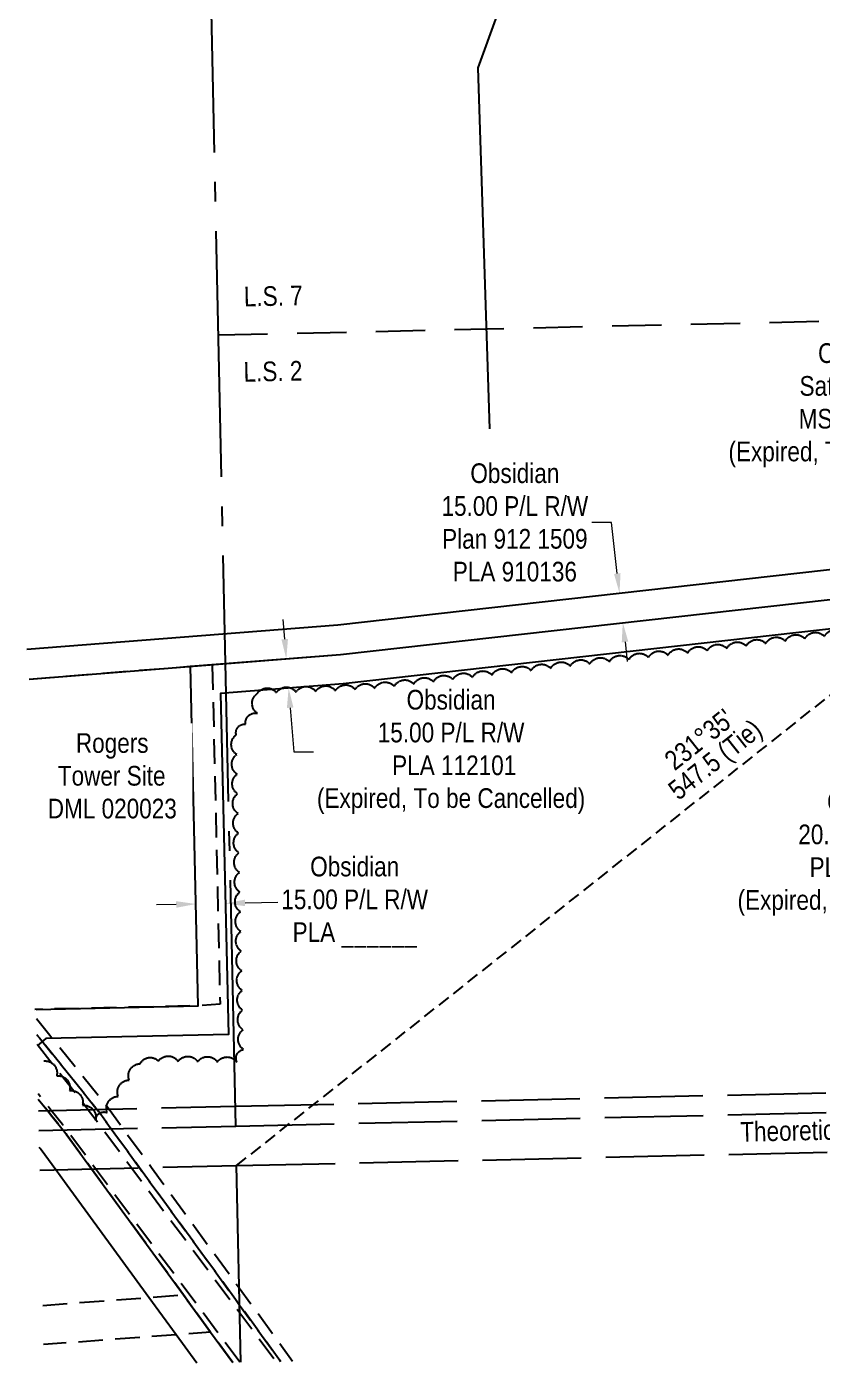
# Model space of a CAD drawing. Extents: x 603322 to 609639, y 5878497 to 5882872.
# Drawn here: x 605288 to 605692, y 5878543 to 5879223 of the extents above; entities that cross this region are included whole.
import ezdxf
from ezdxf.enums import TextEntityAlignment as Align

# ---------------------------------------------------------------- set-up
doc = ezdxf.new("R2010")
doc.units = 0
doc.header["$LTSCALE"] = 5
doc.header["$PDSIZE"] = 0.5
for name, pattern in [('0', [1, 1, 0]), ('foc-ACCESSROAD', [3.75, 2.5, -1.25]), ('foc-FLOWLINE', [3.75, 2.5, -1.25]), ('foc-LSD', [8, 5, -3]), ('foc-QUARTERLINE', [33, 25, -3, 2, -3]), ('foc-TIELINE', [1.875, 1.25, -0.625]), ('foc-UNSURVEYED', [12.5, 10, -2.5])]:
    doc.linetypes.add(name, pattern=pattern)
doc.layers.get('Defpoints').update_dxf_attribs({"color": 9})
for name, color, linetype in [('C-AR', 13, 'foc-ACCESSROAD'), ('C-RW', 13, 'Continuous'), ('F-AR', 190, 'foc-ACCESSROAD'), ('F-EZE', 190, 'foc-FLOWLINE'), ('F-WS', 190, 'foc-ACCESSROAD'), ('L-BD', 7, 'Continuous'), ('L-QSEC', 8, 'foc-QUARTERLINE'), ('L-ROAD-T', 7, 'Continuous'), ('L-SECTION-LSD', 7, 'foc-LSD'), ('L-TIE', 7, 'foc-TIELINE'), ('L-USEC', 7, 'foc-UNSURVEYED'), ('T-BUSH', 110, '0'), ('T-WATER', 160, 'Continuous')]:
    doc.layers.add(name, color=color, linetype=linetype)
for name, color, linetype, lineweight in [('C-RW-T', 13, 'Continuous', 9), ('C-WS-T', 13, 'Continuous', 9), ('F-WS-T', 190, 'Continuous', 9)]:
    doc.layers.add(name, color=color, linetype=linetype, lineweight=lineweight)
doc.styles.add('100L', font='ARIALN.TTF', dxfattribs={"height": 11})
doc.styles.add('80CG', font='ARIALN.TTF', dxfattribs={"height": 10})
doc.styles.add('80L', font='ARIALN.TTF', dxfattribs={"height": 10})
doc.styles.add('foc-LtypeFont', font='ARIALN.TTF', dxfattribs={"height": 7.35})
doc.linetypes.add('foc-TOPO-flowdirection-NOLINE', pattern='A,0,[">",foc-LtypeFont,S=0.3,R=0,X=0,Y=-0.945],-20,[">",foc-LtypeFont,S=0.3,R=0,X=0,Y=-0.945],0', length=20)
doc.dimstyles.new('Compass 5 000', dxfattribs={"dimscale": 5, "dimtxt": 9, "dimasz": 2, "dimexe": 0.2, "dimexo": 0.0625, "dimgap": 0.5, "dimtad": 0, "dimtih": 1, "dimtoh": 1, "dimzin": 0, "dimdsep": 46, "dimtxsty": '80CG', "dimcen": 0.1, "dimse1": 1, "dimse2": 1, "dimclrd": 256, "dimclrt": 256, "dimaunit": 1, "dimadec": 4, "dimazin": 0, "dimtfac": 0.06, "dimtofl": 0, "dimtmove": 0, "dimatfit": 1, "dimfxl": 0.2, "dimtolj": 1, "dimtzin": 0, "dimlwd": -1, "dimarcsym": 0})

# ---------------------------------------------------------------- blocks, each defined once
blk = doc.blocks.new('*D427')
at = {"layer": 'C-RW-T', "transparency": 16777216}
for p, q in [((605584.61, 5878970.54), (605574.61, 5878970.54)), ((605587.54, 5878944.61), (605584.61, 5878970.54)), ((605591.46, 5878909.83), (605592.58, 5878899.9))]:
    blk.add_line(p, q, dxfattribs=at)
for points in [[(605589.19, 5878944.79), (605585.88, 5878944.42), (605588.66, 5878934.67)], [(605593.12, 5878910.02), (605589.8, 5878909.65), (605590.34, 5878919.77)]]:
    blk.add_solid(points, dxfattribs=at)
at = {"layer": 'Defpoints', "color": 0, "transparency": 16777216}
for p in [(605674.94, 5878944.41), (605588.66, 5878934.67), (605676.62, 5878929.51)]:
    blk.add_point(p, dxfattribs=at)
at = {"layer": 'C-RW-T', "transparency": 16777216, "insert": (605535.52, 5878970.54), "char_height": 10, "attachment_point": 5, "style": '80CG'}
blk.add_mtext('\\A1;Obsidian\\P15.00 P/L R/W\\PPlan 912 1509\\PPLA 910136', dxfattribs=at)
blk = doc.blocks.new('*D421')
at = {"layer": 'C-RW-T', "transparency": 16777216}
for p, q in [((605858.74, 5878871), (605865.44, 5878878.42)), ((605831.97, 5878841.34), (605796.66, 5878802.21)), ((605796.66, 5878802.21), (605786.66, 5878802.21))]:
    blk.add_line(p, q, dxfattribs=at)
for points in [[(605857.5, 5878872.11), (605859.98, 5878869.88), (605852.04, 5878863.57)], [(605830.73, 5878842.45), (605833.21, 5878840.22), (605838.67, 5878848.76)]]:
    blk.add_solid(points, dxfattribs=at)
at = {"layer": 'Defpoints', "color": 0, "transparency": 16777216}
for p in [(605838.67, 5878848.76), (605901.48, 5878818.96), (605888.11, 5878804.14)]:
    blk.add_point(p, dxfattribs=at)
at = {"layer": 'C-RW-T', "transparency": 16777216, "insert": (605716.72, 5878802.21), "char_height": 10, "attachment_point": 5, "style": '80CG'}
blk.add_mtext('\\A1;Obsidian\\P20.00 P/L R/W\\PPLA 131625\\P(Expired, To be Cancelled)', dxfattribs=at)
blk = doc.blocks.new('*D441')
at = {"layer": 'C-RW-T', "transparency": 16777216}
for p, q in [((605363.53, 5878776.43), (605353.53, 5878776.2)), ((605398.51, 5878777.22), (605415.09, 5878777.59))]:
    blk.add_line(p, q, dxfattribs=at)
for points in [[(605363.49, 5878778.1), (605363.57, 5878774.76), (605373.53, 5878776.65)], [(605398.47, 5878778.88), (605398.55, 5878775.55), (605388.51, 5878776.99)]]:
    blk.add_solid(points, dxfattribs=at)
at = {"layer": 'Defpoints', "color": 0, "transparency": 16777216}
for p in [(605388.51, 5878776.99), (605373.68, 5878769.78), (605388.67, 5878770.12)]:
    blk.add_point(p, dxfattribs=at)
at = {"layer": 'C-RW-T', "transparency": 16777216, "insert": (605454.18, 5878777.59), "char_height": 10, "attachment_point": 5, "style": '80CG'}
blk.add_mtext('\\A1;Obsidian\\P15.00 P/L R/W\\PPLA ______', dxfattribs=at)
blk = doc.blocks.new('*D442')
at = {"layer": 'C-RW-T', "transparency": 16777216}
for p, q in [((605418.65, 5878911.31), (605417.86, 5878921.28)), ((605421.42, 5878876.43), (605423.19, 5878853.99)), ((605423.19, 5878853.99), (605433.19, 5878853.99))]:
    blk.add_line(p, q, dxfattribs=at)
for points in [[(605420.31, 5878911.44), (605416.99, 5878911.18), (605419.44, 5878901.34)], [(605423.08, 5878876.56), (605419.75, 5878876.29), (605420.63, 5878886.4)]]:
    blk.add_solid(points, dxfattribs=at)
at = {"layer": 'Defpoints', "color": 0, "transparency": 16777216}
for p in [(605428.82, 5878902.09), (605430.01, 5878887.14), (605420.63, 5878886.4)]:
    blk.add_point(p, dxfattribs=at)
at = {"layer": 'C-RW-T', "transparency": 16777216, "insert": (605503.13, 5878853.99), "char_height": 10, "attachment_point": 5, "style": '80CG'}
blk.add_mtext('\\A1;Obsidian\\P15.00 P/L R/W\\P PLA 112101\\P{\\A0;(}Expired, To be Cancelled{\\A0;)}', dxfattribs=at)

msp = doc.modelspace()

# ---------------------------------------------------------------- linework, layer by layer
at = {"layer": 'C-AR', "flags": 128}
for points in [[(605292.767, 5878710.224), (605294.098, 5878708.572), (605322.803, 5878672.958), (605323.331, 5878672.237), (605344.943, 5878642.563), (605395.749, 5878572.811), (605416.571, 5878544.224)], [(605392.221, 5878543.666), (605381.029, 5878559.032), (605367.188, 5878578.034), (605320.592, 5878642.004), (605308.197, 5878659.023), (605306.917, 5878660.782), (605300.425, 5878668.842), (605298.619, 5878671.075), (605298.147, 5878671.659), (605293.483, 5878677.455)]]:
    msp.add_lwpolyline(points, dxfattribs=at)
at = {"layer": 'C-RW', "flags": 128}
for points in [[(605293.483, 5878677.455), (605298.147, 5878671.659), (605298.619, 5878671.075), (605300.425, 5878668.842), (605306.917, 5878660.782), (605308.197, 5878659.023), (605320.592, 5878642.004), (605367.188, 5878578.034), (605381.029, 5878559.032), (605392.221, 5878543.666)], [(605373.976, 5878543.248), (605363.436, 5878557.718), (605349.6, 5878576.714), (605306.835, 5878635.426), (605302.348, 5878641.585), (605295.013, 5878651.657), (605294.366, 5878652.458), (605294.019, 5878652.889)]]:
    msp.add_lwpolyline(points, dxfattribs=at)
at = {"layer": 'F-AR', "flags": 128}
msp.add_lwpolyline([(605295.765, 5878572.673), (605349.6, 5878576.714), (605367.188, 5878578.034), (605381.029, 5878559.032), (605363.436, 5878557.718), (605296.199, 5878552.703)], dxfattribs=at)
at = {"layer": 'F-EZE', "flags": 128}
for points in [[(605292.588, 5878718.418), (605299.363, 5878710.013), (605326.775, 5878676.003), (605329.417, 5878672.377), (605351.029, 5878642.703), (605395.557, 5878581.568), (605422.66, 5878544.363)], [(605416.571, 5878544.224), (605395.749, 5878572.811), (605344.943, 5878642.563), (605323.331, 5878672.237), (605322.803, 5878672.958), (605294.098, 5878708.572), (605292.767, 5878710.224)], [(605292.873, 5878705.386), (605317.684, 5878673.753), (605318.889, 5878672.135), (605341.002, 5878642.472), (605395.833, 5878568.919), (605414.283, 5878544.171)], [(605395.877, 5878543.75), (605322.598, 5878642.05), (605309.482, 5878659.637), (605305.814, 5878664.557), (605300.102, 5878671.703), (605293.421, 5878680.27)]]:
    msp.add_lwpolyline(points, dxfattribs=at)
at = {"layer": 'F-WS', "flags": 128}
msp.add_lwpolyline([(605288.821, 5878890.992), (605370.808, 5878897.489), (605381.864, 5878898.365), (605385.809, 5878725.794), (605374.687, 5878724.981), (605291.808, 5878723.098)], dxfattribs=at)
at = {"layer": 'L-QSEC'}
for p, q in [((605393.762, 5878663.802), (605377.081, 5879427.955)), ((605396.383, 5878543.761), (605394.201, 5878643.695))]:
    msp.add_line(p, q, dxfattribs=at)
at = {"layer": 'L-SECTION-LSD', "flags": 128}
msp.add_lwpolyline([(605384.985, 5879065.867), (606191.937, 5879084.347)], dxfattribs=at)
at = {"layer": 'L-TIE', "flags": 128}
msp.add_lwpolyline([(605394.201, 5878643.695), (605822.962, 5878983.76)], dxfattribs=at)
at = {"layer": 'L-USEC'}
for p, q in [((605393.543, 5878673.849), (606200.569, 5878692.335)), ((605393.741, 5878663.801), (606200.79, 5878682.286)), ((605293.611, 5878671.561), (605393.543, 5878673.849)), ((605293.831, 5878661.513), (605393.741, 5878663.801)), ((605394.201, 5878643.695), (606201.233, 5878662.18)), ((605294.269, 5878641.407), (605394.201, 5878643.695))]:
    msp.add_line(p, q, dxfattribs=at)
at = {"layer": 'T-BUSH', "flags": 128}
msp.add_lwpolyline([(605296.25, 5878696.891, -0.5205671), (605302.84, 5878689.375, -0.5205671), (605309.43, 5878681.859, -0.5205671), (605316.02, 5878674.343, -0.5205671), (605322.609, 5878666.827, -0.5205671), (605328.484, 5878670.648, -0.5205671), (605334.077, 5878678.932, -0.5205671), (605339.67, 5878687.217, -0.5205671), (605345.264, 5878695.501, -0.5205671), (605354.468, 5878696.86, -0.5205671), (605364.463, 5878696.703, -0.5205671), (605374.457, 5878696.546, -0.5205671), (605384.452, 5878696.389, -0.5205671), (605394.446, 5878696.233, -0.5205671), (605397.729, 5878702.738, -0.5205671), (605397.499, 5878712.731, -0.5205671), (605397.268, 5878722.724, -0.5205671), (605397.037, 5878732.717, -0.5205671), (605396.807, 5878742.71, -0.5205671), (605396.576, 5878752.703, -0.5205671), (605396.345, 5878762.696, -0.5205671), (605396.115, 5878772.689, -0.5205671), (605395.883, 5878782.682, -0.5205671), (605395.649, 5878792.675, -0.5205671), (605395.416, 5878802.668, -0.5205671), (605395.182, 5878812.661, -0.5205671), (605394.949, 5878822.654, -0.5205671), (605394.716, 5878832.648, -0.5205671), (605394.482, 5878842.641, -0.5205671), (605394.249, 5878852.634, -0.5205671), (605394.015, 5878862.627, -0.5205671), (605398.754, 5878868.092, -0.5205671), (605404.748, 5878873.573, -0.5205671), (605404.663, 5878883.569, -0.5205671), (605414.419, 5878884.117, -0.5205671), (605424.409, 5878884.44, -0.5205671), (605434.4, 5878884.763, -0.5205671), (605444.389, 5878885.107, -0.5205671), (605454.367, 5878885.712, -0.5205671), (605464.344, 5878886.318, -0.5205671), (605474.285, 5878887.337, -0.5205671), (605484.216, 5878888.478, -0.5205671), (605494.146, 5878889.619, -0.5205671), (605504.076, 5878890.76, -0.5205671), (605514.007, 5878891.901, -0.5205671), (605523.937, 5878893.042, -0.5205671), (605533.868, 5878894.183, -0.5205671), (605543.798, 5878895.324, -0.5205671), (605553.731, 5878896.444, -0.5205671), (605563.665, 5878897.556, -0.5205671), (605573.598, 5878898.669, -0.5205671), (605583.532, 5878899.781, -0.5205671), (605593.466, 5878900.894, -0.5205671), (605603.399, 5878902.006, -0.5205671), (605613.333, 5878903.118, -0.5205671), (605623.267, 5878904.231, -0.5205671), (605633.2, 5878905.343, -0.5205671), (605643.123, 5878906.549, -0.5205671), (605653.042, 5878907.786, -0.5205671), (605662.961, 5878909.022, -0.5205671), (605672.88, 5878910.259, -0.5205671), (605682.799, 5878911.495, -0.5205671), (605692.718, 5878912.731, -0.5205671), (605702.637, 5878913.968, -0.5205671), (605712.556, 5878915.204, -0.5205671), (605721.707, 5878918.645, -0.5205671), (605730.249, 5878923.836, -0.5205671), (605738.791, 5878929.028, -0.5205671), (605747.333, 5878934.219, -0.5205671), (605755.875, 5878939.411, -0.5205671), (605764.417, 5878944.603, -0.5205671), (605772.958, 5878949.794, -0.5205671), (605781.5, 5878954.986, -0.5205671), (605790.042, 5878960.177, -0.5205671), (605798.651, 5878965.23, -0.5205671), (605808.021, 5878968.712, -0.5205671), (605817.391, 5878972.194, -0.5205671), (605824.657, 5878968.614, -0.5205671), (605830.594, 5878960.573, -0.5205671), (605835.076, 5878951.662, -0.5205671), (605839.346, 5878942.624, -0.5205671), (605844.179, 5878933.902, -0.5205671), (605842.395, 5878925.928, -0.5205671), (605835.96, 5878918.283, -0.5205671), (605829.261, 5878910.864, -0.5205671), (605822.561, 5878903.446, -0.5205671), (605815.653, 5878896.228, -0.5205671), (605808.521, 5878889.223, -0.5205671), (605803.494, 5878880.98, -0.5205671), (605803.545, 5878871.664, -0.5205671), (605808.017, 5878862.805, -0.5205671), (605808.585, 5878852.826, -0.5205671), (605815.564, 5878846.657, -0.5205671), (605825.038, 5878844.748, -0.5205671), (605835.033, 5878844.682, -0.5205671), (605843.775, 5878840.239, -0.5205671), (605851.959, 5878834.626, -0.5205671), (605858.306, 5878826.904, -0.5205671), (605865.181, 5878819.661, -0.5205671), (605872.144, 5878812.491, -0.5205671), (605879.384, 5878805.618, -0.5205671), (605886.988, 5878799.131, -0.5205671), (605894.784, 5878792.876, -0.5205671), (605902.216, 5878786.24, -0.5205671), (605908.78, 5878778.702, -0.5205671), (605915.485, 5878771.315, -0.5205671), (605923.483, 5878765.32, -0.5205671), (605929.585, 5878757.565, -0.5205671), (605938.508, 5878753.266, -0.5205671), (605946.676, 5878756.435, -0.5205671), (605959.298, 5878756.952, -0.5205671)], format="xyb", dxfattribs=at)
at = {"layer": 'T-WATER', "flags": 128}
msp.add_lwpolyline([(605522.897, 5879018.119), (605516.945, 5879201.572), (605526.497, 5879228.323), (605550.52, 5879253.19), (605567.154, 5879291.754), (605563.636, 5879390.204), (605557.449, 5879407.997), (605542.269, 5879438.368), (605530.267, 5879454.891), (605479.72, 5879508.908), (605459.988, 5879523.661), (605409.008, 5879568.808)], dxfattribs=at)
at = {"layer": 'T-WATER', "linetype": 'foc-TOPO-flowdirection-NOLINE', "flags": 128}
msp.add_lwpolyline([(605522.897, 5879018.119), (605516.945, 5879201.572), (605526.497, 5879228.323), (605550.52, 5879253.19), (605567.154, 5879291.754), (605563.636, 5879390.204), (605557.449, 5879407.997), (605542.269, 5879438.368), (605530.267, 5879454.891), (605479.72, 5879508.908), (605459.988, 5879523.661), (605409.008, 5879568.808)], dxfattribs=at)

# ---------------------------------------------------------------- texts
at = {"layer": 'L-BD', "style": '80L'}
for s, height, p in [("231°35'", 9.9958, (605629.108, 5878860.308)), ('547.5 (Tie)', 9.99576, (605637.959, 5878849.148))]:
    msp.add_text(s, height=height, rotation=38.4191, dxfattribs=at).set_placement(p, align=Align.MIDDLE)
at = {"layer": 'L-ROAD-T', "style": '80L'}
msp.add_text('Theoretic Government Road Allowance', height=9.99577, rotation=1.312108, dxfattribs=at).set_placement((605749.867, 5878663.115), align=Align.MIDDLE_CENTER)

# ---------------------------------------------------------------- dimensions: what is measured, and where the dimension line sits
at = {"layer": 'C-RW-T'}
for base, p1, p2, angle, text, picture, middle in [((605588.658, 5878934.669), (605676.617, 5878929.507), (605674.935, 5878944.406), 96.438507, 'Obsidian\\P15.00 P/L R/W\\PPlan 912 1509\\PPLA 910136', '*D427', (605535.524, 5878970.54)), ((605420.625, 5878886.395), (605428.823, 5878902.086), (605430.007, 5878887.139), 274.530417, 'Obsidian\\P15.00 P/L R/W\\P PLA 112101\\P{\\A0;(}Expired, To be Cancelled{\\A0;)}', '*D442', (605503.131, 5878853.995)), ((605838.672, 5878848.759), (605901.477, 5878818.957), (605888.11, 5878804.144), 227.935512, 'Obsidian\\P20.00 P/L R/W\\PPLA 131625\\P(Expired, To be Cancelled)', '*D421', (605716.725, 5878802.209)), ((605388.515, 5878776.991), (605373.68, 5878769.782), (605388.669, 5878770.119), 1.288309, 'Obsidian\\P15.00 P/L R/W\\PPLA ______', '*D441', (605454.181, 5878777.589))]:
    dim = msp.add_linear_dim(base=base, p1=p1, p2=p2, angle=angle, text=text, dimstyle='Compass 5 000', dxfattribs=at)
    dim.commit()
    dim.dimension.update_dxf_attribs({"geometry": picture, "text_midpoint": middle, "dimtype": 161})

# ---------------------------------------------------------------- next in the draw order: texts
at = {"layer": 'L-SECTION-LSD', "char_height": 9.99576, "attachment_point": 1, "rotation": 1.311906, "style": '100L', "bg_fill": 3, "box_fill_scale": 1.5, "bg_fill_color": 256, "bg_fill_transparency": 0}
for s, width, insert in [('\\pi2.30514;L.S. 7', 30.86738, (605395.461, 5879090.277)), ('\\pi2.13955;L.S. 2', 30.64042, (605395.461, 5879052.008))]:
    msp.add_mtext_dynamic_manual_height_columns(s, width=width, gutter_width=54.977, heights=[0], dxfattribs=dict(at, insert=insert))

# ---------------------------------------------------------------- next in the draw order: linework, layer by layer
at = {"layer": 'C-RW'}
for points in [[(605288.821, 5878890.992), (605446.98, 5878903.524), (605710.776, 5878933.204), (605824.004, 5879001.945), (605834.32, 5879008.203), (606056.452, 5879253.85), (606045.331, 5879263.906), (605824.67, 5879019.885), (605816.223, 5879014.761), (605705.818, 5878947.735), (605445.55, 5878918.452), (605287.637, 5878905.939)], [(605292.486, 5878723.113), (605374.687, 5878724.981), (605370.808, 5878897.489), (605446.98, 5878903.524), (605710.776, 5878933.204), (605824.004, 5879001.945), (605834.32, 5879008.203), (605857.23, 5879033.538), (605968.77, 5878932.928), (605955.38, 5878918.083), (605854.955, 5879008.667), (605843.971, 5878996.52), (605831.785, 5878989.128), (605715.734, 5878918.674), (605448.411, 5878888.597), (605386.116, 5878883.661), (605390.014, 5878710.332), (605297.285, 5878708.225), (605292.889, 5878704.648)]]:
    msp.add_lwpolyline(points, dxfattribs=at)

# ---------------------------------------------------------------- next in the draw order: texts
at = {"layer": 'C-WS-T', "insert": (605643.645, 5879061.648), "char_height": 9.99577, "attachment_point": 1, "style": '80L', "bg_fill": 2}
msp.add_mtext_dynamic_manual_height_columns('\\pi45.86818;Obsidian\\P\\pi36.45539;Satellite Site\\P\\pi36.00537;MSL 113083\\P\\pi0.36562;(Expired, To be Cancelled)', width=135.55137, gutter_width=49.979, heights=[0], dxfattribs=at)
at = {"layer": 'F-WS-T', "insert": (605294.096, 5878863.49), "char_height": 9.99157, "width": 72.56268, "attachment_point": 1, "style": '80L', "bg_fill": 2}
msp.add_mtext('\\pi18.4962;Rogers\\P\\pi9.32249;Tower Site\\P\\pi4.21425;DML 020023', dxfattribs=at)

doc.saveas('drawing.dxf')
